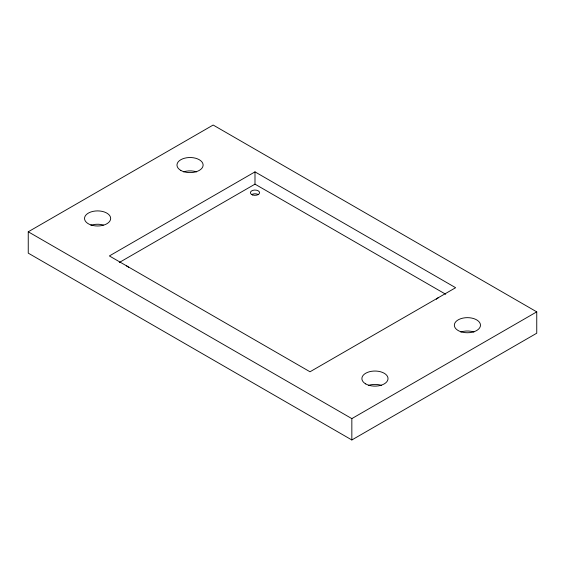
<?xml version="1.0" encoding="UTF-8"?>
<svg xmlns="http://www.w3.org/2000/svg" width="565" height="565" viewBox="0 0 565 565"><rect width="100%" height="100%" fill="white"/><g stroke="black" fill="none" stroke-linecap="round" stroke-linejoin="round"><path stroke-width="0.85" d="M28.25 231.791L213.16 125.035L536.75 311.859L536.75 333.209L351.84 439.966L28.25 253.141L28.25 231.791L351.84 418.616L536.75 311.859M254.992 171.873L109.377 255.945L310.008 371.777L455.623 287.705L254.992 171.873L254.992 184.148L445.707 294.259M119.293 262.499L254.992 184.148M351.84 418.616L351.84 439.966M91.057 225.251A13.073 7.55 0 0 1 103.374 225.018M460.87 332.008A13.073 7.55 0 0 1 473.943 332.008M251.757 194.558A4.577 2.641 0 0 1 258.233 194.558M183.505 171.873A13.073 7.55 0 0 1 196.585 171.873M436.406 299.295A4.577 2.641 0 0 1 438.539 297.691M126.461 265.931A4.577 2.641 0 0 1 128.594 267.535M368.415 385.387A13.073 7.55 0 0 1 381.495 385.387M460.87 331.74A13.073 7.55 0 0 0 480.483 325.2A13.073 7.55 0 0 0 460.87 318.667A13.073 7.55 0 0 0 460.87 331.74M91.057 224.983A13.073 7.55 0 0 0 110.669 218.443A13.073 7.55 0 0 0 91.057 211.91A13.073 7.55 0 0 0 91.057 224.983M252.703 194.982A4.577 2.641 0 0 0 259.568 192.693A4.577 2.641 0 0 0 252.703 190.405A4.577 2.641 0 0 0 252.703 194.982M180.8 170.404A13.073 7.55 0 0 0 202.673 167.021A13.073 7.55 0 0 0 186.662 157.776A13.073 7.55 0 0 0 180.8 170.404M365.71 383.918A13.073 7.55 0 0 0 387.583 380.535A13.073 7.55 0 0 0 371.572 371.29A13.073 7.55 0 0 0 365.71 383.918"/></g></svg>
